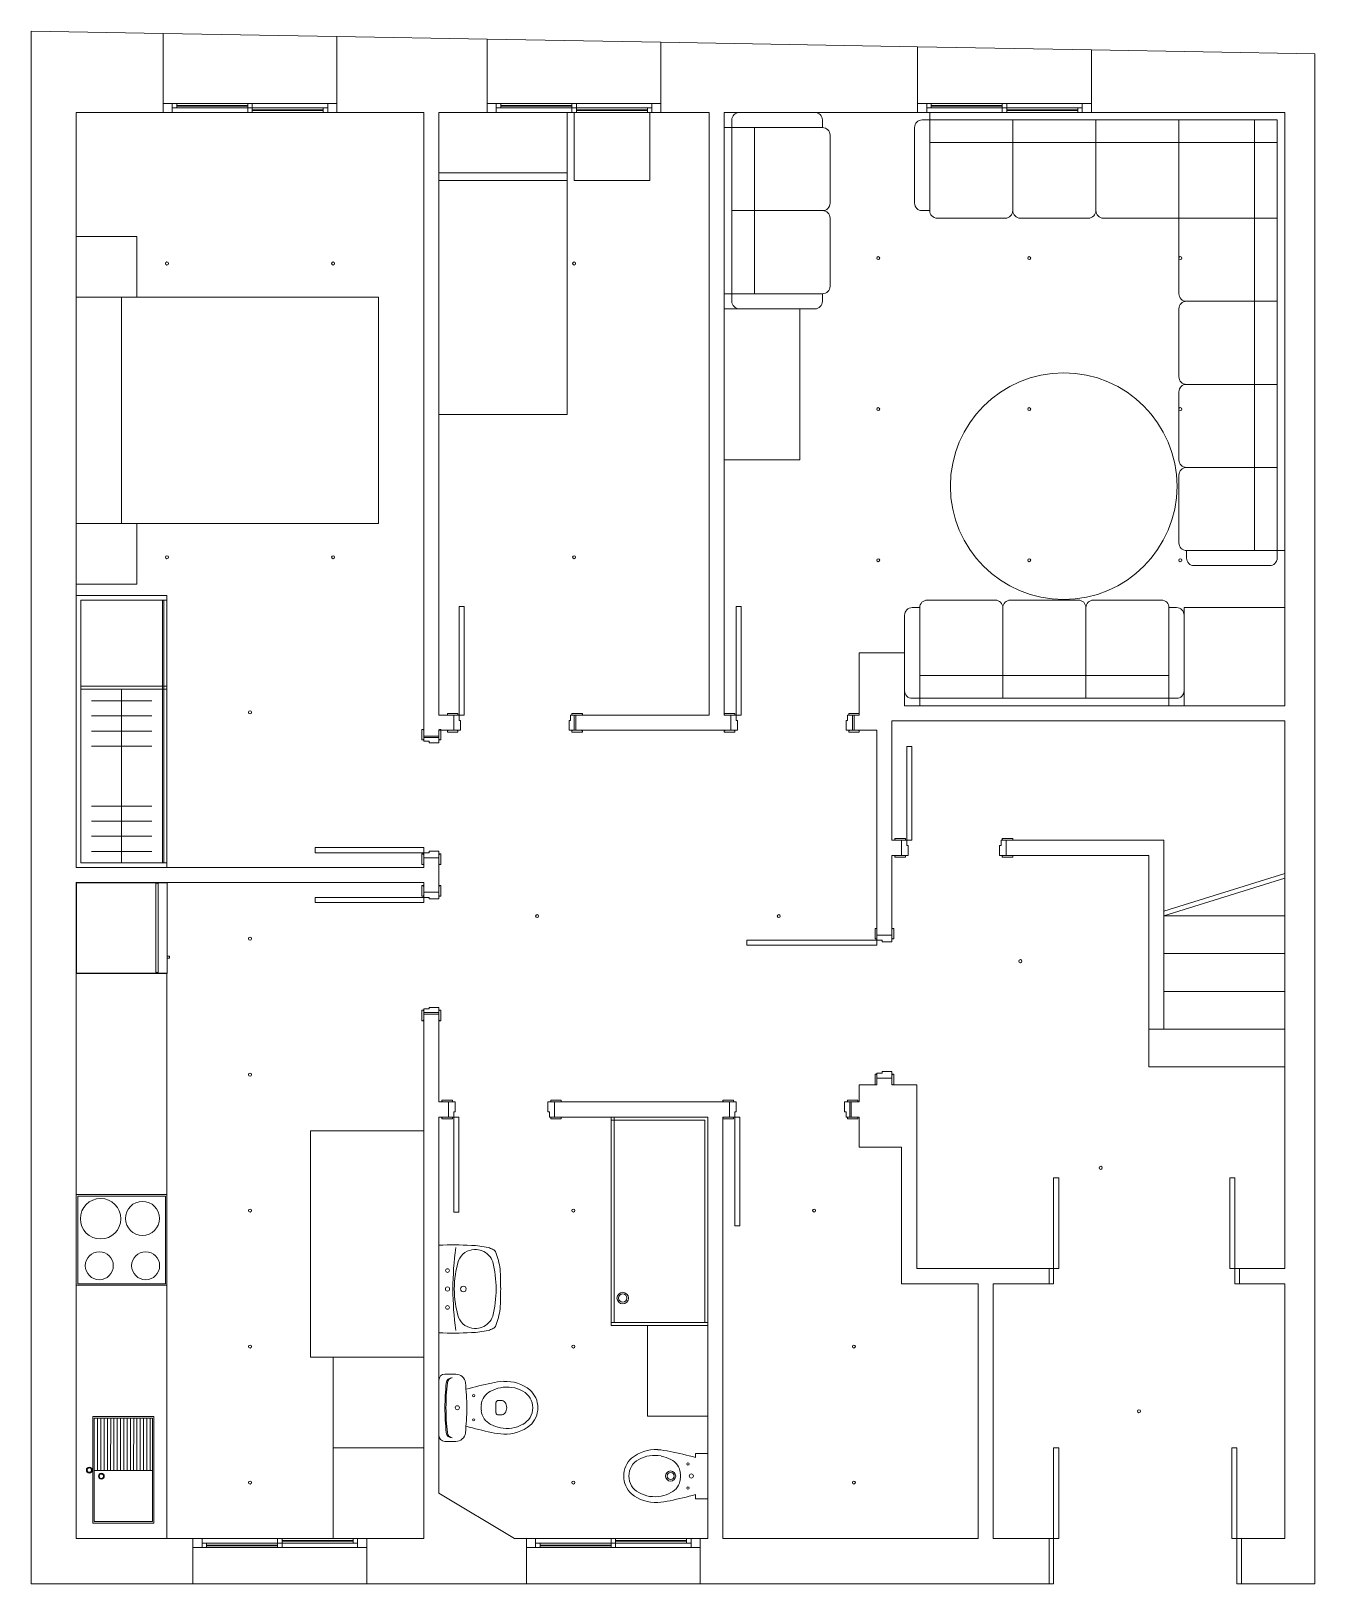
# Model space of a CAD drawing. Header units: millimetres. Extents: x -4.1 to 4.4, y -4.4 to 5.9.
import ezdxf

# ---------------------------------------------------------------- set-up
doc = ezdxf.new("R2010")
doc.units = ezdxf.units.MM
for name, color, linetype, lineweight in [('00_A_CARP', 4, 'Continuous', 9), ('00_A_ESCALERA', 250, 'Continuous', 9), ('00_A_MOBILIARIO', 40, 'Continuous', 5), ('00_A_MUROS', 5, 'Continuous', 15), ('00_A_PUERTAS', 71, 'Continuous', 9), ('00_Iluminacion', 6, 'Continuous', 0), ('00_Orientacion', 1, 'Continuous', 0)]:
    doc.layers.add(name, color=color, linetype=linetype, lineweight=lineweight)

# ---------------------------------------------------------------- blocks, each defined once
blk = doc.blocks.new('bidé')
at = {"layer": '00_A_MOBILIARIO', "linetype": 'Continuous'}
for points in [[(541023.392, 4739261.663), (541023.474, 4739261.663)], [(541023.392, 4739261.635), (541023.392, 4739261.663)], [(541023.392, 4739261.39), (541023.392, 4739261.363)], [(541023.392, 4739261.363), (541023.474, 4739261.363)]]:
    blk.add_lwpolyline(points, dxfattribs=at)
for centre, radius in [((541023.342, 4739261.593), 0.0075), ((541023.227, 4739261.513), 0.0335), ((541023.227, 4739261.513), 0.0235), ((541023.364, 4739261.513), 0.0135), ((541023.364, 4739261.513), 0.0135), ((541023.342, 4739261.433), 0.0075)]:
    blk.add_circle(centre, radius, dxfattribs=at)
for centre, radius, start, end in [((541023.131, 4739261.428), 0.26, 87.6972, 128.7131), ((541023.096, 4739261.089), 0.6, 77.7093, 85.6206), ((541023.077, 4739261.513), 0.16, 132.4362, 180), ((541023.077, 4739261.513), 0.126, 119.1161, 180), ((541023.121, 4739261.434), 0.216, 78.3805, 119.1161), ((541023.114, 4739261.4), 0.25, 62.5973, 78.3805), ((541022.722, 4739259.227), 2.5, 74.456, 78.4256), ((541023.176, 4739261.52), 0.116, 6.2419, 62.5973), ((541023.077, 4739261.513), 0.16, 180, 227.5638), ((541023.077, 4739261.513), 0.126, 180, 240.8839), ((541023.176, 4739261.506), 0.116, 297.4027, 353.7581), ((541023.112, 4739261.513), 0.18, 0, 6.2419), ((541023.112, 4739261.513), 0.18, 353.7581, 0), ((541023.131, 4739261.597), 0.26, 231.2869, 272.3028), ((541023.121, 4739261.592), 0.216, 240.8839, 281.6195), ((541023.114, 4739261.625), 0.25, 281.6195, 297.4027), ((541022.722, 4739263.799), 2.5, 281.5744, 285.544), ((541023.096, 4739261.936), 0.6, 274.3794, 282.2907)]:
    blk.add_arc(centre, radius, start, end, dxfattribs=at)
blk = doc.blocks.new('Ducha')
at = {"layer": '00_A_MOBILIARIO'}
for points in [[(0.64, 0), (0.64, -1.38), (0, -1.38), (0, 0)], [(0.02, -0.02), (0.02, 0), (0, 0), (0, -0.02)], [(0.62, -0.02), (0.62, -1.36), (0.02, -1.36), (0.02, -0.02)]]:
    blk.add_lwpolyline(points, close=True, dxfattribs=at)
blk.add_lwpolyline([(0.64, -1.38), (0, -1.38), (0, -1.36), (0.64, -1.36)], dxfattribs=at)
for radius in [0.038, 0.0275]:
    blk.add_circle((0.077, -1.198), radius, dxfattribs=at)
blk = doc.blocks.new('Fuegos')
at = {"layer": '00_A_MOBILIARIO', "linetype": 'Continuous'}
for points in [[(0.6, -0.6), (0, -0.6), (0, 0), (0.6, 0)], [(0.59, -0.59), (0.01, -0.59), (0.01, -0.01), (0.59, -0.01)]]:
    blk.add_lwpolyline(points, close=True, dxfattribs=at)
for centre, radius in [((0.161, -0.16), 0.134), ((0.438, -0.158), 0.113), ((0.152, -0.471), 0.0927), ((0.459, -0.471), 0.0927)]:
    blk.add_circle(centre, radius, dxfattribs=at)
blk = doc.blocks.new('Armario')
at = {"layer": '00_A_MOBILIARIO', "linetype": 'Continuous'}
for points in [[(0, 0), (0.6, 0), (0.6, -1.8), (0, -1.8)], [(0.03, -0.03), (0.57, -0.03), (0.57, -1.77), (0.03, -1.77)]]:
    blk.add_lwpolyline(points, close=True, dxfattribs=at)
for points in [[(0.57, -0.03), (0.6, -0.03)], [(0.58, -0.03), (0.58, -1.77)], [(0.03, -0.6), (0.6, -0.6)], [(0.03, -0.62), (0.6, -0.62)], [(0.57, -0.62), (0.57, -1.77)], [(0.57, -1.77), (0.6, -1.77)]]:
    blk.add_lwpolyline(points, dxfattribs=at)
at = {"layer": '00_A_MOBILIARIO'}
for points in [[(0.1, -0.697), (0.5, -0.697)], [(0.3, -1.77), (0.3, -0.62)], [(0.1, -0.797), (0.5, -0.797)], [(0.1, -0.897), (0.5, -0.897)], [(0.1, -0.997), (0.5, -0.997)], [(0.1, -1.393), (0.5, -1.393)], [(0.1, -1.493), (0.5, -1.493)], [(0.1, -1.593), (0.5, -1.593)], [(0.1, -1.693), (0.5, -1.693)]]:
    blk.add_lwpolyline(points, dxfattribs=at)
blk = doc.blocks.new('Inodoro')
at = {"layer": '00_A_MOBILIARIO'}
for p, q in [((0.04, 0.222), (0.112, 0.222)), ((0, 0.183), (0, 0)), ((0, -0.183), (0, 0)), ((0.04, 0), (0.04, 0.011)), ((0.04, 0), (0.04, -0.011)), ((0.413, 0.048), (0.393, 0.048)), ((0.413, -0.048), (0.393, -0.048)), ((0.04, -0.223), (0.112, -0.223))]:
    blk.add_line(p, q, dxfattribs=at)
for centre, radius in [((0.122, 0), 0.0135), ((0.122, 0), 0.0135), ((0.23, 0.08), 0.0075), ((0.23, -0.08), 0.0075)]:
    blk.add_circle(centre, radius, dxfattribs=at)
for centre, radius, start, end in [((0.04, 0.183), 0.04, 90, 180), ((0.112, 0.158), 0.064, 6.7931, 90), ((1.54, 0), 1.5, 173.7281, 180), ((1.54, 0), 1.493, 173.6694, 180), ((0.089, 0.159), 0.04, 90, 173.7281), ((0.096, 0.16), 0.04, 100.2428, 173.7859), ((-1.219, 0), 1.404, 360, 6.7931), ((0.85, -2.286), 2.5, 101.5744, 105.544), ((0.396, 0.007), 0.116, 117.4027, 173.7581), ((0.458, -0.112), 0.25, 101.6195, 117.4027), ((0.476, -0.423), 0.6, 94.3794, 102.2907), ((0.451, -0.079), 0.216, 60.8839, 101.6195), ((0.44, -0.085), 0.26, 51.2869, 92.3028), ((0.495, 0), 0.126, 360, 60.8839), ((0.495, 0), 0.16, 360, 47.5638), ((1.54, 0), 1.5, 180, 186.2719), ((1.54, 0), 1.493, 180, 186.3306), ((-1.219, 0), 1.404, 353.2069, 360), ((0.46, 0), 0.18, 173.7581, 180), ((0.676, 0), 0.3, 173.3508, 180), ((0.393, 0.033), 0.015, 90, 173.3508), ((0.413, 0.018), 0.03, 36.8699, 90), ((0.389, 0), 0.06, 360, 36.8699), ((0.46, 0), 0.18, 180, 186.2419), ((0.396, -0.007), 0.116, 186.2419, 242.5973), ((0.676, 0), 0.3, 180, 186.6492), ((0.393, -0.033), 0.015, 186.6492, 270), ((0.413, -0.018), 0.03, 270, 323.1301), ((0.389, 0), 0.06, 323.1301, 360), ((0.495, 0), 0.126, 299.1161, 360), ((0.495, 0), 0.16, 312.4362, 360), ((0.04, -0.183), 0.04, 180, 270), ((0.089, -0.16), 0.04, 186.2719, 270), ((0.096, -0.16), 0.04, 186.2141, 259.7572), ((0.112, -0.159), 0.064, 270, 353.2069), ((0.85, 2.286), 2.5, 254.456, 258.4256), ((0.458, 0.112), 0.25, 242.5973, 258.3805), ((0.476, 0.423), 0.6, 257.7093, 265.6206), ((0.451, 0.079), 0.216, 258.3805, 299.1161), ((0.44, 0.085), 0.26, 267.6972, 308.7131)]:
    blk.add_arc(centre, radius, start, end, dxfattribs=at)
blk = doc.blocks.new('Lavabo')
at = {"layer": '00_A_MOBILIARIO'}
for q in [(0, 0.29), (0, -0.29)]:
    blk.add_line((0, 0), q, dxfattribs=at)
for centre, radius in [((0.057, 0.122), 0.0123), ((0.057, 0), 0.0143), ((0.162, 0), 0.0188), ((0.057, -0.122), 0.0123)]:
    blk.add_circle(centre, radius, dxfattribs=at)
for centre, radius, start, end in [((0.092, -1.75), 2.042, 86.5491, 92.5795), ((2.103, 0), 2.01, 172.1474, 180.0017), ((0.237, 0.147), 0.114, 90.458, 158.661), ((0.195, -0.324), 0.613, 77.6324, 88.1175), ((0.237, 0.114), 0.147, 70.6333, 90.458), ((0.248, 0.145), 0.114, 18.3, 70.6333), ((0.277, 0.101), 0.18, 63.1798, 74.3143), ((0.341, 0.227), 0.0392, 22.1233, 63.1798), ((-0.001, 0.088), 0.408, 6.2185, 22.1233), ((0.749, 0), 0.647, 163.0846, 180.0274), ((-0.352, 0), 0.731, 359.9823, 14.3232), ((-1.943, 0), 2.352, 359.9997, 3.2174), ((2.103, 0), 2.01, 179.9983, 187.8526), ((0.749, 0), 0.647, 179.9726, 196.9154), ((-0.352, 0), 0.731, 345.6768, 0.0177), ((-1.943, 0), 2.352, 356.7826, 0.0003), ((0.237, -0.147), 0.114, 201.339, 269.542), ((0.248, -0.145), 0.114, 289.3667, 341.7), ((-0.001, -0.088), 0.408, 337.8767, 353.7815), ((0.092, 1.75), 2.042, 267.4205, 273.4509), ((0.195, 0.324), 0.613, 271.8825, 282.3676), ((0.237, -0.114), 0.147, 269.542, 289.3667), ((0.277, -0.101), 0.18, 285.6857, 296.8202), ((0.341, -0.227), 0.0392, 296.8202, 337.8767)]:
    blk.add_arc(centre, radius, start, end, dxfattribs=at)
blk = doc.blocks.new('AlmacenaminetoAlto_60x40')
at = {"layer": '00_A_MOBILIARIO', "linetype": 'Continuous'}
blk.add_lwpolyline([(0.4, -0.6), (0, -0.6), (0, 0), (0.4, 0)], close=True, dxfattribs=at)
blk = doc.blocks.new('AlmacenaminetoAlto_60x60')
at = {"layer": '00_A_MOBILIARIO', "linetype": 'Continuous'}
blk.add_lwpolyline([(0.6, -0.6), (0, -0.6), (0, 0), (0.6, 0)], close=True, dxfattribs=at)
blk = doc.blocks.new('CamaMatrimonio')
at = {"layer": '00_A_MOBILIARIO', "linetype": 'Continuous'}
blk.add_lwpolyline([(0, -1.5), (0, 0), (2, 0), (2, -1.5)], close=True, dxfattribs=at)
blk.add_lwpolyline([(0, 0), (0.3, 0), (0.3, -1.5)], dxfattribs=at)
blk = doc.blocks.new('CamaIndividual')
at = {"layer": '00_A_MOBILIARIO', "linetype": 'ByBlock'}
for p, q in [((-0.425, -0.4), (0.425, -0.4)), ((-0.425, -0.45), (0.425, -0.45))]:
    blk.add_line(p, q, dxfattribs=at)
blk.add_lwpolyline([(-0.425, -2), (-0.425, 0), (0.425, 0), (0.425, -2)], close=True, dxfattribs=at)
blk = doc.blocks.new('Fregadero')
at = {"layer": '00_A_MOBILIARIO', "linetype": 'Continuous'}
for points in [[(155.888, 258.91), (155.888, 259.615), (155.483, 259.615), (155.483, 258.91)], [(155.878, 258.92), (155.878, 259.605), (155.493, 259.605), (155.493, 258.92)]]:
    blk.add_lwpolyline(points, close=True, dxfattribs=at)
for points in [[(155.514, 259.257), (155.515, 259.605)], [(155.536, 259.257), (155.536, 259.605)], [(155.558, 259.257), (155.558, 259.605)], [(155.58, 259.257), (155.58, 259.605)], [(155.601, 259.257), (155.602, 259.605)], [(155.623, 259.257), (155.623, 259.605)], [(155.645, 259.257), (155.645, 259.605)], [(155.666, 259.257), (155.667, 259.605)], [(155.688, 259.257), (155.688, 259.605)], [(155.71, 259.257), (155.71, 259.605)], [(155.732, 259.257), (155.732, 259.605)], [(155.753, 259.257), (155.754, 259.605)], [(155.775, 259.257), (155.775, 259.605)], [(155.797, 259.257), (155.797, 259.605)], [(155.818, 259.257), (155.819, 259.605)], [(155.84, 259.257), (155.84, 259.605)], [(155.862, 259.257), (155.862, 259.605)], [(155.878, 259.257), (155.493, 259.257)]]:
    blk.add_lwpolyline(points, dxfattribs=at)
for centre, radius in [((155.46, 259.26), 0.0194), ((155.46, 259.26), 0.0144), ((155.54, 259.22), 0.0194), ((155.54, 259.22), 0.0144)]:
    blk.add_circle(centre, radius, dxfattribs=at)
blk = doc.blocks.new('MesaCuadrada_65x65')
at = {"layer": '00_A_MOBILIARIO'}
blk.add_lwpolyline([(0.666, -0.65), (0, -0.65), (0, 0), (0.666, 0)], close=True, dxfattribs=at)
blk = doc.blocks.new('MesaRectangular_100x75')
at = {"layer": '00_A_MOBILIARIO', "linetype": 'Continuous'}
blk.add_lwpolyline([(0.75, -1.507), (0.05, -1.507), (0, -1.507), (0, -0.007), (0.75, -0.007)], close=True, dxfattribs=at)
blk = doc.blocks.new('MesillaCuadrada_ 40x40')
at = {"layer": '00_A_MOBILIARIO', "linetype": 'Continuous'}
blk.add_lwpolyline([(0, 0), (0.4, 0), (0.4, -0.4), (0, -0.4)], close=True, dxfattribs=at)
blk = doc.blocks.new('MesillaCuadrada_50x45')
at = {"layer": '00_A_MOBILIARIO', "linetype": 'Continuous'}
blk.add_lwpolyline([(0, -0.45), (0.5, -0.45), (0.5, 0), (0, 0)], close=True, dxfattribs=at)
blk = doc.blocks.new('MesaRedonda')
at = {"layer": '00_A_MOBILIARIO'}
blk.add_circle((0, 0), 0.75, dxfattribs=at)
blk = doc.blocks.new('MuebleRectangular_100x50')
at = {"layer": '00_A_MOBILIARIO', "linetype": 'Continuous'}
blk.add_lwpolyline([(0, 0), (0.5, 0), (0.5, -1), (0, -1)], close=True, dxfattribs=at)
blk = doc.blocks.new('Nevera')
at = {"layer": '00_A_MOBILIARIO'}
for p, q in [((448376.427, 1557886.883), (448376.427, 1557886.283)), ((448377.027, 1557886.883), (448376.427, 1557886.883)), ((448376.427, 1557886.883), (448376.427, 1557886.358)), ((448377.027, 1557886.358), (448377.027, 1557886.883)), ((448377.027, 1557886.358), (448376.427, 1557886.358)), ((448376.427, 1557886.343), (448377.027, 1557886.343)), ((448376.427, 1557886.343), (448376.427, 1557886.283)), ((448376.427, 1557886.283), (448377.027, 1557886.283)), ((448376.527, 1557886.283), (448376.527, 1557886.268)), ((448376.527, 1557886.268), (448376.542, 1557886.268)), ((448376.542, 1557886.268), (448376.542, 1557886.283)), ((448377.027, 1557886.283), (448377.027, 1557886.343))]:
    blk.add_line(p, q, dxfattribs=at)
for centre, start, end in [((448376.427, 1557886.351), 270, 90), ((448377.027, 1557886.351), 90, 270)]:
    blk.add_arc(centre, 0.0075, start, end, dxfattribs=at)
blk = doc.blocks.new('SofaDerecha')
at = {"layer": '00_A_MOBILIARIO'}
for p, q in [((0, -0.65), (0, 0)), ((0.55, 0), (0, 0)), ((-0.1, -0.1), (-0.1, -0.6)), ((0, -0.05), (-0.05, -0.05)), ((0.55, -0.05), (0, -0.05)), ((0.55, -0.65), (0.55, -0.05)), ((0, -0.2), (0.55, -0.2)), ((0.55, -0.2), (0, -0.2)), ((-0.05, -0.65), (0, -0.65)), ((0.05, -0.7), (0.5, -0.7))]:
    blk.add_line(p, q, dxfattribs=at)
for centre, start, end in [((-0.05, -0.1), 90, 180), ((-0.05, -0.6), 180, 270), ((0.05, -0.65), 180, 270), ((0.5, -0.65), 270, 0)]:
    blk.add_arc(centre, 0.05, start, end, dxfattribs=at)
blk = doc.blocks.new('SofaIzquierda')
at = {"layer": '00_A_MOBILIARIO'}
for p, q in [((0, 0), (0.55, 0)), ((0.55, -0.65), (0.55, 0)), ((0, -0.05), (0.55, -0.05)), ((0.55, -0.05), (0.6, -0.05)), ((0.65, -0.1), (0.65, -0.6)), ((0.55, -0.2), (0, -0.2)), ((0, -0.2), (0.55, -0.2)), ((0.5, -0.7), (0.05, -0.7)), ((0.6, -0.65), (0.55, -0.65))]:
    blk.add_line(p, q, dxfattribs=at)
for centre, start, end in [((0.6, -0.1), 360, 90), ((0.6, -0.6), 270, 0), ((0.05, -0.65), 180, 270), ((0.5, -0.65), 270, 0)]:
    blk.add_arc(centre, 0.05, start, end, dxfattribs=at)
blk = doc.blocks.new('SofaIntermedio')
at = {"layer": '00_A_MOBILIARIO'}
for p, q in [((0.55, 0), (0, 0)), ((0.55, -0.05), (0, -0.05)), ((0.55, -0.65), (0.55, -0.05)), ((0.55, -0.05), (0.55, -0.65)), ((0, -0.2), (0.55, -0.2)), ((0.55, -0.2), (0, -0.2)), ((0.05, -0.7), (0.5, -0.7))]:
    blk.add_line(p, q, dxfattribs=at)
for centre, start, end in [((0.05, -0.65), 180, 270), ((0.5, -0.65), 270, 0)]:
    blk.add_arc(centre, 0.05, start, end, dxfattribs=at)
blk = doc.blocks.new('SofaEsquina')
at = {"layer": '00_A_MOBILIARIO', "linetype": 'Continuous'}
for p, q in [((0.7, 0), (0.7, -1.25)), ((0.65, -0.7), (0.65, -0.05)), ((-0.5, -0.7), (0.65, -0.7))]:
    blk.add_line(p, q, dxfattribs=at)
at = {"layer": '00_A_MOBILIARIO'}
blk.add_line((0.65, -0.05), (-0.55, -0.05), dxfattribs=at)
at = {"layer": '00_A_MOBILIARIO', "linetype": 'Continuous'}
for points in [[(-0.55, 0), (0, 0)], [(0, 0), (0.7, 0)]]:
    blk.add_lwpolyline(points, dxfattribs=at)
blk.add_lwpolyline([(0.65, -0.7), (0.65, -1.25), (0.05, -1.25, -0.414214), (0, -1.2), (0, -0.05)], format="xyb", dxfattribs=at)
at = {"layer": '00_A_MOBILIARIO'}
for points in [[(0.5, -1.25), (0.5, -0.05)], [(-0.55, -0.2), (0.65, -0.2)]]:
    blk.add_lwpolyline(points, dxfattribs=at)
at = {"layer": '00_A_MOBILIARIO', "linetype": 'Continuous'}
blk.add_arc((-0.5, -0.65), 0.05, 180, 270, dxfattribs=at)

msp = doc.modelspace()

# ---------------------------------------------------------------- linework, layer by layer
at = {"layer": '00_A_CARP'}
for p, q in [((-2.031, 5.38), (-3.181, 5.38)), ((-3.181, 5.32), (-3.181, 5.38)), ((-3.121, 5.32), (-3.121, 5.38)), ((-2.091, 5.35), (-3.121, 5.35)), ((-3.091, 5.367), (-3.091, 5.38)), ((-3.091, 5.367), (-2.621, 5.367)), ((-3.091, 5.362), (-3.091, 5.367)), ((-3.091, 5.362), (-2.621, 5.362)), ((-3.091, 5.35), (-3.091, 5.362)), ((-2.121, 5.337), (-2.121, 5.35)), ((-2.091, 5.32), (-2.091, 5.38)), ((-2.031, 5.32), (-2.031, 5.38)), ((0.114, 5.38), (-1.036, 5.38)), ((-1.036, 5.32), (-1.036, 5.38)), ((-0.976, 5.32), (-0.976, 5.38)), ((0.054, 5.35), (-0.976, 5.35)), ((-0.946, 5.367), (-0.946, 5.38)), ((-0.946, 5.367), (-0.476, 5.367)), ((-0.946, 5.362), (-0.946, 5.367)), ((-0.946, 5.362), (-0.476, 5.362)), ((-0.946, 5.35), (-0.946, 5.362)), ((0.024, 5.337), (0.024, 5.35)), ((0.054, 5.32), (0.054, 5.38)), ((0.114, 5.32), (0.114, 5.38)), ((2.963, 5.38), (1.813, 5.38)), ((1.813, 5.32), (1.813, 5.38)), ((1.873, 5.32), (1.873, 5.38)), ((2.903, 5.35), (1.873, 5.35)), ((1.903, 5.367), (1.903, 5.38)), ((1.903, 5.367), (2.373, 5.367)), ((1.903, 5.362), (1.903, 5.367)), ((1.903, 5.362), (2.373, 5.362)), ((1.903, 5.35), (1.903, 5.362)), ((2.873, 5.337), (2.873, 5.35)), ((2.903, 5.32), (2.903, 5.38)), ((2.963, 5.32), (2.963, 5.38)), ((-2.031, 5.32), (-3.181, 5.32)), ((-2.121, 5.337), (-2.591, 5.337)), ((-2.121, 5.332), (-2.591, 5.332)), ((-2.121, 5.337), (-2.121, 5.332)), ((-2.121, 5.32), (-2.121, 5.332)), ((0.114, 5.32), (-1.036, 5.32)), ((0.024, 5.337), (-0.446, 5.337)), ((0.024, 5.332), (-0.446, 5.332)), ((0.024, 5.337), (0.024, 5.332)), ((0.024, 5.32), (0.024, 5.332)), ((2.963, 5.32), (1.813, 5.32)), ((2.873, 5.337), (2.403, 5.337)), ((2.873, 5.332), (2.403, 5.332)), ((2.873, 5.337), (2.873, 5.332)), ((2.873, 5.32), (2.873, 5.332)), ((-1.834, -4.12), (-2.984, -4.12)), ((-2.984, -4.12), (-2.984, -4.18)), ((-1.834, -4.18), (-2.984, -4.18)), ((-2.924, -4.12), (-2.924, -4.18)), ((-1.894, -4.15), (-2.924, -4.15)), ((-2.894, -4.15), (-2.894, -4.163)), ((-2.894, -4.163), (-2.424, -4.163)), ((-2.894, -4.163), (-2.894, -4.168)), ((-2.894, -4.168), (-2.424, -4.168)), ((-2.894, -4.168), (-2.894, -4.18)), ((-1.924, -4.133), (-2.394, -4.133)), ((-1.924, -4.138), (-2.394, -4.138)), ((-1.924, -4.12), (-1.924, -4.133)), ((-1.924, -4.138), (-1.924, -4.133)), ((-1.924, -4.138), (-1.924, -4.15)), ((-1.894, -4.12), (-1.894, -4.18)), ((-1.834, -4.12), (-1.834, -4.18)), ((0.374, -4.12), (-0.776, -4.12)), ((-0.776, -4.12), (-0.776, -4.18)), ((0.374, -4.18), (-0.776, -4.18)), ((-0.716, -4.12), (-0.716, -4.18)), ((0.314, -4.15), (-0.716, -4.15)), ((-0.686, -4.15), (-0.686, -4.163)), ((-0.686, -4.163), (-0.216, -4.163)), ((-0.686, -4.163), (-0.686, -4.168)), ((-0.686, -4.168), (-0.216, -4.168)), ((-0.686, -4.168), (-0.686, -4.18)), ((0.284, -4.133), (-0.186, -4.133)), ((0.284, -4.138), (-0.186, -4.138)), ((0.284, -4.12), (0.284, -4.133)), ((0.284, -4.138), (0.284, -4.133)), ((0.284, -4.138), (0.284, -4.15)), ((0.314, -4.12), (0.314, -4.18)), ((0.374, -4.12), (0.374, -4.18))]:
    msp.add_line(p, q, dxfattribs=at)
at = {"layer": '00_A_CARP', "linetype": 'Continuous'}
for points in [[(-3.181, 5.843), (-2.031, 5.823)], [(-1.036, 5.805), (0.114, 5.785)], [(1.813, 5.754), (2.963, 5.734)], [(-2.984, -4.42), (-1.834, -4.42)], [(-0.776, -4.42), (0.374, -4.42)]]:
    msp.add_lwpolyline(points, dxfattribs=at)
at = {"layer": '00_A_CARP'}
for points in [[(-2.621, 5.38), (-2.621, 5.32)], [(-2.591, 5.38), (-2.591, 5.32)], [(-0.476, 5.38), (-0.476, 5.32)], [(-0.446, 5.38), (-0.446, 5.32)], [(2.373, 5.38), (2.373, 5.32)], [(2.403, 5.38), (2.403, 5.32)], [(-2.424, -4.18), (-2.424, -4.12)], [(-2.394, -4.18), (-2.394, -4.12)], [(-0.216, -4.18), (-0.216, -4.12)], [(-0.186, -4.18), (-0.186, -4.12)]]:
    msp.add_lwpolyline(points, dxfattribs=at)
at = {"layer": '00_A_ESCALERA', "linetype": 'Continuous'}
for points in [[(4.243, 0.283), (3.443, 0.033)], [(4.243, 0.252), (3.443, 0.002)], [(3.443, 0.002), (4.243, 0.002)], [(4.243, 0.002), (3.443, 0.002)], [(3.443, -0.248), (4.243, -0.248)], [(4.243, -0.248), (3.443, -0.248)], [(3.443, -0.498), (4.243, -0.498)], [(4.243, -0.498), (3.443, -0.498)], [(4.243, -0.998), (3.343, -0.998), (3.343, -0.748), (4.243, -0.748)], [(4.243, -0.748), (3.343, -0.748), (3.343, -0.748)]]:
    msp.add_lwpolyline(points, dxfattribs=at)
at = {"layer": '00_A_MOBILIARIO', "linetype": 'Continuous'}
msp.add_lwpolyline([(-3.756, -0.378), (-3.156, -0.378), (-3.156, -4.12)], dxfattribs=at)
at = {"layer": '00_A_MUROS', "linetype": 'Continuous'}
for points in [[(-3.181, 5.843), (-4.056, 5.859), (-4.056, -4.42), (-2.984, -4.42)], [(-3.181, 5.32), (-3.181, 5.843)], [(-1.036, 5.805), (-2.031, 5.823)], [(-2.031, 5.32), (-2.031, 5.823)], [(-1.036, 5.32), (-1.036, 5.805)], [(1.813, 5.754), (0.114, 5.785)], [(0.114, 5.32), (0.114, 5.785)], [(4.243, 1.392), (1.727, 1.392), (1.727, 1.392), (1.727, 1.542), (1.727, 1.742), (1.427, 1.742), (1.427, 1.33), (1.393, 1.33), (1.393, 1.23), (1.543, 1.23), (1.543, -0.125), (1.643, -0.125), (1.643, 0.402), (1.707, 0.402), (1.707, 0.502), (1.643, 0.502), (1.643, 1.292), (4.243, 1.292), (4.243, -2.333), (3.943, -2.333), (3.943, -2.433), (4.243, -2.433), (4.243, -4.12), (3.956, -4.12), (3.956, -4.42), (4.443, -4.42), (4.443, 5.708), (2.963, 5.734)], [(1.813, 5.32), (1.813, 5.754)], [(2.963, 5.32), (2.963, 5.734)], [(-3.756, 0.322), (-3.756, 5.32), (-3.181, 5.32)], [(-2.031, 5.32), (-1.456, 5.32), (-1.456, 1.182), (-1.356, 1.182), (-1.356, 1.23), (-1.256, 1.23), (-1.256, 1.33)], [(-1.256, 1.33), (-1.356, 1.33), (-1.356, 5.32), (-1.036, 5.32)], [(0.114, 5.32), (0.433, 5.32), (0.433, 1.33), (-0.46, 1.33), (-0.46, 1.23), (0.577, 1.23)], [(1.813, 5.32), (0.533, 5.32), (0.533, 1.33), (0.577, 1.33)], [(4.243, 1.392), (4.243, 5.32), (2.963, 5.32)], [(0.577, 1.33), (0.577, 1.23)], [(1.647, 0.502), (1.707, 0.502)], [(2.399, 0.402), (2.399, 0.502), (3.443, 0.502), (3.443, -0.748), (3.343, -0.748), (3.343, 0.402), (2.399, 0.402)], [(-1.456, 0.322), (-3.756, 0.322)], [(-1.456, 0.322), (-1.456, 0.386)], [(-1.456, 0.386), (-1.356, 0.386)], [(-1.356, 0.158), (-1.356, 0.386)], [(-2.984, -4.42), (-2.984, -4.12), (-3.756, -4.12), (-3.756, 0.222)], [(-1.456, 0.222), (-3.756, 0.222)], [(-1.456, 0.158), (-1.456, 0.222)], [(-1.456, 0.158), (-1.356, 0.158)], [(-1.456, -4.12), (-1.456, -0.638)], [(-1.456, -0.638), (-1.356, -0.638), (-1.356, -1.23), (-1.292, -1.23)], [(0.524, -4.12), (2.213, -4.12), (2.213, -2.433), (1.707, -2.433), (1.707, -1.529), (1.427, -1.529), (1.427, -1.33), (1.364, -1.33), (1.364, -1.23), (1.427, -1.23), (1.427, -1.117), (1.543, -1.117), (1.543, -1.073), (1.643, -1.073), (1.643, -1.117)], [(2.683, -4.12), (2.313, -4.12), (2.313, -2.433), (2.683, -2.433), (2.683, -2.333), (2.333, -2.333), (1.807, -2.333), (1.807, -1.117), (1.643, -1.117), (1.727, -1.117)], [(-1.292, -1.23), (-1.292, -1.33), (-1.356, -1.33), (-1.356, -3.82)], [(-0.59, -1.23), (0.568, -1.23), (0.568, -1.33), (0.524, -1.33), (0.524, -4.12)], [(-0.59, -1.23), (-0.59, -1.33), (0.424, -1.33), (0.424, -4.12)], [(2.433, -2.433), (2.313, -2.433)], [(-1.356, -3.82), (-0.856, -4.12)], [(-1.456, -4.12), (-1.834, -4.12)], [(-1.834, -4.12), (-1.834, -4.42)], [(-0.776, -4.12), (-0.856, -4.12)], [(-0.776, -4.12), (-0.776, -4.42)], [(0.424, -4.12), (0.374, -4.12)], [(0.374, -4.12), (0.374, -4.42)], [(2.683, -4.12), (2.683, -4.42)], [(-1.834, -4.42), (-0.776, -4.42)], [(0.374, -4.42), (2.683, -4.42)]]:
    msp.add_lwpolyline(points, dxfattribs=at)
at = {"layer": '00_A_PUERTAS', "lineweight": 0, "extrusion": (-3.58896e-08, 2.68104e-09, 1)}
for p, q in [((-1.3, 1.333), (-1.3, 1.342)), ((-1.3, 1.342), (-1.23, 1.342)), ((-1.23, 1.342), (-1.23, 1.333)), ((-0.476, 1.342), (-0.476, 1.333)), ((-0.406, 1.342), (-0.476, 1.342)), ((-0.406, 1.333), (-0.406, 1.342)), ((0.533, 1.333), (0.533, 1.342)), ((0.533, 1.342), (0.603, 1.342)), ((0.603, 1.342), (0.603, 1.333)), ((1.357, 1.342), (1.357, 1.333)), ((1.427, 1.342), (1.357, 1.342)), ((1.427, 1.333), (1.427, 1.342)), ((-1.297, 1.333), (-1.3, 1.333)), ((-1.297, 1.33), (-1.297, 1.333)), ((-1.233, 1.33), (-1.297, 1.33)), ((-1.23, 1.333), (-1.233, 1.333)), ((-1.233, 1.333), (-1.233, 1.33)), ((-0.494, 1.295), (-0.494, 1.23)), ((-0.484, 1.295), (-0.494, 1.295)), ((-0.484, 1.33), (-0.484, 1.295)), ((-0.45, 1.33), (-0.484, 1.33)), ((-0.476, 1.333), (-0.473, 1.333)), ((-0.473, 1.333), (-0.473, 1.33)), ((-0.473, 1.33), (-0.409, 1.33)), ((-0.45, 1.33), (-0.45, 1.23)), ((-0.409, 1.333), (-0.406, 1.333)), ((-0.409, 1.33), (-0.409, 1.333)), ((0.536, 1.333), (0.533, 1.333)), ((0.536, 1.33), (0.536, 1.333)), ((0.6, 1.33), (0.536, 1.33)), ((0.603, 1.333), (0.6, 1.333)), ((0.6, 1.333), (0.6, 1.33)), ((1.339, 1.295), (1.339, 1.23)), ((1.349, 1.295), (1.339, 1.295)), ((1.349, 1.33), (1.349, 1.295)), ((1.383, 1.33), (1.349, 1.33)), ((1.357, 1.333), (1.36, 1.333)), ((1.36, 1.333), (1.36, 1.33)), ((1.36, 1.33), (1.424, 1.33)), ((1.383, 1.33), (1.383, 1.23)), ((1.424, 1.333), (1.427, 1.333)), ((1.424, 1.33), (1.424, 1.333)), ((-1.297, 1.227), (-1.3, 1.227)), ((-1.3, 1.227), (-1.3, 1.218)), ((-1.3, 1.218), (-1.23, 1.218)), ((-1.297, 1.23), (-1.297, 1.227)), ((-1.233, 1.23), (-1.297, 1.23)), ((-1.233, 1.227), (-1.233, 1.23)), ((-1.23, 1.227), (-1.233, 1.227)), ((-1.23, 1.218), (-1.23, 1.227)), ((-0.45, 1.23), (-0.494, 1.23)), ((-0.476, 1.218), (-0.476, 1.227)), ((-0.476, 1.227), (-0.473, 1.227)), ((-0.406, 1.218), (-0.476, 1.218)), ((-0.473, 1.227), (-0.473, 1.23)), ((-0.473, 1.23), (-0.409, 1.23)), ((-0.409, 1.23), (-0.409, 1.227)), ((-0.409, 1.227), (-0.406, 1.227)), ((-0.406, 1.227), (-0.406, 1.218)), ((0.536, 1.227), (0.533, 1.227)), ((0.533, 1.227), (0.533, 1.218)), ((0.533, 1.218), (0.603, 1.218)), ((0.536, 1.23), (0.536, 1.227)), ((0.6, 1.23), (0.536, 1.23)), ((0.6, 1.227), (0.6, 1.23)), ((0.603, 1.227), (0.6, 1.227)), ((0.603, 1.218), (0.603, 1.227)), ((1.383, 1.23), (1.339, 1.23)), ((1.357, 1.218), (1.357, 1.227)), ((1.357, 1.227), (1.36, 1.227)), ((1.427, 1.218), (1.357, 1.218)), ((1.36, 1.227), (1.36, 1.23)), ((1.36, 1.23), (1.424, 1.23)), ((1.424, 1.23), (1.424, 1.227)), ((1.424, 1.227), (1.427, 1.227)), ((1.427, 1.227), (1.427, 1.218)), ((1.663, 0.505), (1.663, 0.514)), ((1.663, 0.514), (1.733, 0.514)), ((1.666, 0.505), (1.663, 0.505)), ((1.666, 0.502), (1.666, 0.505)), ((1.73, 0.502), (1.666, 0.502)), ((1.707, 0.502), (1.707, 0.402)), ((1.707, 0.502), (1.741, 0.502)), ((1.733, 0.505), (1.73, 0.505)), ((1.73, 0.505), (1.73, 0.502)), ((1.733, 0.514), (1.733, 0.505)), ((1.741, 0.502), (1.741, 0.467)), ((1.741, 0.467), (1.751, 0.467)), ((1.751, 0.467), (1.751, 0.402)), ((2.355, 0.467), (2.355, 0.402)), ((2.365, 0.467), (2.355, 0.467)), ((2.365, 0.502), (2.365, 0.467)), ((2.399, 0.502), (2.365, 0.502)), ((2.373, 0.514), (2.373, 0.505)), ((2.443, 0.514), (2.373, 0.514)), ((2.373, 0.505), (2.376, 0.505)), ((2.376, 0.505), (2.376, 0.502)), ((2.376, 0.502), (2.44, 0.502)), ((2.399, 0.502), (2.399, 0.402)), ((2.44, 0.505), (2.443, 0.505)), ((2.44, 0.502), (2.44, 0.505)), ((2.443, 0.505), (2.443, 0.514)), ((1.666, 0.399), (1.663, 0.399)), ((1.663, 0.399), (1.663, 0.39)), ((1.663, 0.39), (1.733, 0.39)), ((1.666, 0.402), (1.666, 0.399)), ((1.73, 0.402), (1.666, 0.402)), ((1.707, 0.402), (1.751, 0.402)), ((1.73, 0.399), (1.73, 0.402)), ((1.733, 0.399), (1.73, 0.399)), ((1.733, 0.39), (1.733, 0.399)), ((2.399, 0.402), (2.355, 0.402)), ((2.373, 0.39), (2.373, 0.399)), ((2.373, 0.399), (2.376, 0.399)), ((2.443, 0.39), (2.373, 0.39)), ((2.376, 0.399), (2.376, 0.402)), ((2.376, 0.402), (2.44, 0.402)), ((2.44, 0.402), (2.44, 0.399)), ((2.44, 0.399), (2.443, 0.399)), ((2.443, 0.399), (2.443, 0.39))]:
    msp.add_line(p, q, dxfattribs=at)
at = {"layer": '00_A_PUERTAS', "lineweight": 0, "extrusion": (-2.68104e-09, -3.58896e-08, 1)}
for p, q in [((-1.459, 1.236), (-1.468, 1.236)), ((-1.468, 1.236), (-1.468, 1.166)), ((-1.459, 1.233), (-1.459, 1.236)), ((-1.353, 1.233), (-1.353, 1.236)), ((-1.353, 1.236), (-1.344, 1.236)), ((-1.344, 1.236), (-1.344, 1.166)), ((-1.468, 1.166), (-1.459, 1.166)), ((-1.456, 1.233), (-1.459, 1.233)), ((-1.459, 1.166), (-1.459, 1.169)), ((-1.459, 1.169), (-1.456, 1.169)), ((-1.456, 1.169), (-1.456, 1.233)), ((-1.456, 1.192), (-1.356, 1.192)), ((-1.456, 1.192), (-1.456, 1.158)), ((-1.456, 1.158), (-1.421, 1.158)), ((-1.421, 1.158), (-1.421, 1.148)), ((-1.421, 1.148), (-1.356, 1.148)), ((-1.356, 1.233), (-1.353, 1.233)), ((-1.356, 1.169), (-1.356, 1.233)), ((-1.356, 1.192), (-1.356, 1.148)), ((-1.353, 1.169), (-1.356, 1.169)), ((-1.353, 1.166), (-1.353, 1.169)), ((-1.344, 1.166), (-1.353, 1.166)), ((-1.468, 0.412), (-1.459, 0.412)), ((-1.468, 0.342), (-1.468, 0.412)), ((-1.459, 0.412), (-1.459, 0.409)), ((-1.344, 0.412), (-1.353, 0.412)), ((-1.353, 0.412), (-1.353, 0.409)), ((-1.344, 0.342), (-1.344, 0.412)), ((-1.459, 0.342), (-1.468, 0.342)), ((-1.459, 0.409), (-1.456, 0.409)), ((-1.459, 0.345), (-1.459, 0.342)), ((-1.456, 0.345), (-1.459, 0.345)), ((-1.456, 0.409), (-1.456, 0.345)), ((-1.353, 0.409), (-1.356, 0.409)), ((-1.356, 0.409), (-1.356, 0.345)), ((-1.356, 0.345), (-1.353, 0.345)), ((-1.353, 0.345), (-1.353, 0.342)), ((-1.353, 0.342), (-1.344, 0.342))]:
    msp.add_line(p, q, dxfattribs=at)
at = {"layer": '00_A_PUERTAS', "lineweight": 0, "extrusion": (-2.68104e-09, 3.58896e-08, 1)}
for p, q in [((-1.459, 0.202), (-1.468, 0.202)), ((-1.468, 0.202), (-1.468, 0.132)), ((-1.468, 0.132), (-1.459, 0.132)), ((-1.459, 0.199), (-1.459, 0.202)), ((-1.456, 0.199), (-1.459, 0.199)), ((-1.459, 0.132), (-1.459, 0.135)), ((-1.459, 0.135), (-1.456, 0.135)), ((-1.456, 0.135), (-1.456, 0.199)), ((-1.356, 0.199), (-1.353, 0.199)), ((-1.356, 0.135), (-1.356, 0.199)), ((-1.353, 0.135), (-1.356, 0.135)), ((-1.353, 0.199), (-1.353, 0.202)), ((-1.353, 0.202), (-1.344, 0.202)), ((-1.353, 0.132), (-1.353, 0.135)), ((-1.344, 0.132), (-1.353, 0.132)), ((-1.344, 0.202), (-1.344, 0.132)), ((1.54, -0.081), (1.531, -0.081)), ((1.531, -0.081), (1.531, -0.151)), ((1.54, -0.084), (1.54, -0.081)), ((1.543, -0.084), (1.54, -0.084)), ((1.543, -0.148), (1.543, -0.084)), ((1.643, -0.084), (1.646, -0.084)), ((1.643, -0.148), (1.643, -0.084)), ((1.646, -0.084), (1.646, -0.081)), ((1.646, -0.081), (1.655, -0.081)), ((1.655, -0.081), (1.655, -0.151)), ((1.531, -0.151), (1.54, -0.151)), ((1.54, -0.151), (1.54, -0.148)), ((1.54, -0.148), (1.543, -0.148)), ((1.646, -0.148), (1.643, -0.148)), ((1.646, -0.151), (1.646, -0.148)), ((1.655, -0.151), (1.646, -0.151)), ((-1.456, -0.614), (-1.421, -0.614)), ((-1.456, -0.648), (-1.456, -0.614)), ((-1.421, -0.604), (-1.356, -0.604)), ((-1.421, -0.614), (-1.421, -0.604)), ((-1.356, -0.648), (-1.356, -0.604)), ((-1.468, -0.622), (-1.459, -0.622)), ((-1.468, -0.692), (-1.468, -0.622)), ((-1.459, -0.692), (-1.468, -0.692)), ((-1.459, -0.622), (-1.459, -0.625)), ((-1.459, -0.625), (-1.456, -0.625)), ((-1.459, -0.689), (-1.459, -0.692)), ((-1.456, -0.689), (-1.459, -0.689)), ((-1.456, -0.625), (-1.456, -0.689)), ((-1.456, -0.648), (-1.356, -0.648)), ((-1.353, -0.625), (-1.356, -0.625)), ((-1.356, -0.625), (-1.356, -0.689)), ((-1.356, -0.689), (-1.353, -0.689)), ((-1.344, -0.622), (-1.353, -0.622)), ((-1.353, -0.622), (-1.353, -0.625)), ((-1.353, -0.689), (-1.353, -0.692)), ((-1.353, -0.692), (-1.344, -0.692)), ((-1.344, -0.692), (-1.344, -0.622)), ((1.531, -1.047), (1.54, -1.047)), ((1.531, -1.117), (1.531, -1.047)), ((1.54, -1.117), (1.531, -1.117)), ((1.54, -1.047), (1.54, -1.05)), ((1.54, -1.05), (1.543, -1.05)), ((1.54, -1.114), (1.54, -1.117)), ((1.543, -1.114), (1.54, -1.114)), ((1.543, -1.039), (1.578, -1.039)), ((1.543, -1.073), (1.543, -1.039)), ((1.543, -1.05), (1.543, -1.114)), ((1.543, -1.073), (1.643, -1.073)), ((1.578, -1.029), (1.643, -1.029)), ((1.578, -1.039), (1.578, -1.029)), ((1.643, -1.073), (1.643, -1.029)), ((1.646, -1.05), (1.643, -1.05)), ((1.643, -1.05), (1.643, -1.114)), ((1.643, -1.114), (1.646, -1.114)), ((1.655, -1.047), (1.646, -1.047)), ((1.646, -1.047), (1.646, -1.05)), ((1.646, -1.114), (1.646, -1.117)), ((1.646, -1.117), (1.655, -1.117)), ((1.655, -1.117), (1.655, -1.047))]:
    msp.add_line(p, q, dxfattribs=at)
at = {"layer": '00_A_PUERTAS', "lineweight": 0, "extrusion": (-3.58896e-08, -2.68104e-09, 1)}
for p, q in [((-1.336, -1.227), (-1.336, -1.218)), ((-1.336, -1.218), (-1.266, -1.218)), ((-1.333, -1.227), (-1.336, -1.227)), ((-1.333, -1.23), (-1.333, -1.227)), ((-1.269, -1.23), (-1.333, -1.23)), ((-1.292, -1.33), (-1.292, -1.23)), ((-1.292, -1.23), (-1.248, -1.23)), ((-1.266, -1.227), (-1.269, -1.227)), ((-1.269, -1.227), (-1.269, -1.23)), ((-1.266, -1.218), (-1.266, -1.227)), ((-1.248, -1.295), (-1.248, -1.23)), ((-0.634, -1.295), (-0.634, -1.23)), ((-0.59, -1.23), (-0.634, -1.23)), ((-0.616, -1.218), (-0.616, -1.227)), ((-0.546, -1.218), (-0.616, -1.218)), ((-0.616, -1.227), (-0.613, -1.227)), ((-0.613, -1.227), (-0.613, -1.23)), ((-0.613, -1.23), (-0.549, -1.23)), ((-0.59, -1.33), (-0.59, -1.23)), ((-0.549, -1.227), (-0.546, -1.227)), ((-0.549, -1.23), (-0.549, -1.227)), ((-0.546, -1.227), (-0.546, -1.218)), ((0.524, -1.227), (0.524, -1.218)), ((0.524, -1.218), (0.594, -1.218)), ((0.527, -1.227), (0.524, -1.227)), ((0.527, -1.23), (0.527, -1.227)), ((0.591, -1.23), (0.527, -1.23)), ((0.594, -1.227), (0.591, -1.227)), ((0.591, -1.227), (0.591, -1.23)), ((0.594, -1.218), (0.594, -1.227)), ((1.33, -1.295), (1.33, -1.23)), ((1.374, -1.23), (1.33, -1.23)), ((1.348, -1.218), (1.348, -1.227)), ((1.418, -1.218), (1.348, -1.218)), ((1.348, -1.227), (1.351, -1.227)), ((1.351, -1.227), (1.351, -1.23)), ((1.351, -1.23), (1.415, -1.23)), ((1.374, -1.33), (1.374, -1.23)), ((1.415, -1.227), (1.418, -1.227)), ((1.415, -1.23), (1.415, -1.227)), ((1.418, -1.227), (1.418, -1.218)), ((-1.333, -1.333), (-1.336, -1.333)), ((-1.336, -1.333), (-1.336, -1.342)), ((-1.333, -1.33), (-1.333, -1.333)), ((-1.269, -1.33), (-1.333, -1.33)), ((-1.292, -1.33), (-1.258, -1.33)), ((-1.269, -1.333), (-1.269, -1.33)), ((-1.266, -1.333), (-1.269, -1.333)), ((-1.266, -1.342), (-1.266, -1.333)), ((-1.258, -1.295), (-1.248, -1.295)), ((-1.258, -1.33), (-1.258, -1.295)), ((-0.624, -1.295), (-0.634, -1.295)), ((-0.624, -1.33), (-0.624, -1.295)), ((-0.59, -1.33), (-0.624, -1.33)), ((-0.616, -1.342), (-0.616, -1.333)), ((-0.616, -1.333), (-0.613, -1.333)), ((-0.613, -1.333), (-0.613, -1.33)), ((-0.613, -1.33), (-0.549, -1.33)), ((-0.549, -1.33), (-0.549, -1.333)), ((-0.549, -1.333), (-0.546, -1.333)), ((-0.546, -1.333), (-0.546, -1.342)), ((0.527, -1.333), (0.524, -1.333)), ((0.524, -1.333), (0.524, -1.342)), ((0.527, -1.33), (0.527, -1.333)), ((0.591, -1.33), (0.527, -1.33)), ((0.591, -1.333), (0.591, -1.33)), ((0.594, -1.333), (0.591, -1.333)), ((0.594, -1.342), (0.594, -1.333)), ((1.34, -1.295), (1.33, -1.295)), ((1.34, -1.33), (1.34, -1.295)), ((1.374, -1.33), (1.34, -1.33)), ((1.348, -1.342), (1.348, -1.333)), ((1.348, -1.333), (1.351, -1.333)), ((1.351, -1.333), (1.351, -1.33)), ((1.351, -1.33), (1.415, -1.33)), ((1.415, -1.33), (1.415, -1.333)), ((1.415, -1.333), (1.418, -1.333)), ((1.418, -1.333), (1.418, -1.342)), ((-1.336, -1.342), (-1.266, -1.342)), ((-0.546, -1.342), (-0.616, -1.342)), ((0.524, -1.342), (0.594, -1.342)), ((1.418, -1.342), (1.348, -1.342))]:
    msp.add_line(p, q, dxfattribs=at)
at = {"layer": '00_A_PUERTAS', "lineweight": 0}
for points in [[(1.741, 1.122), (1.741, 0.502), (1.775, 0.502), (1.775, 1.122)], [(-1.258, -1.96), (-1.258, -1.33), (-1.224, -1.33), (-1.224, -1.96)], [(2.747, -1.733), (2.747, -2.333), (2.713, -2.333), (2.713, -1.733)], [(3.913, -1.733), (3.913, -2.333), (3.879, -2.333), (3.879, -1.733)], [(2.713, -3.52), (2.713, -4.12), (2.747, -4.12), (2.747, -3.52)], [(3.926, -3.52), (3.926, -4.12), (3.892, -4.12), (3.892, -3.52)]]:
    msp.add_lwpolyline(points, close=True, dxfattribs=at)
at = {"layer": '00_A_PUERTAS', "linetype": 'Continuous'}
for points in [[(2.683, -2.333), (2.713, -2.333), (2.713, -2.433), (2.683, -2.433)], [(3.913, -2.333), (3.943, -2.333), (3.943, -2.433), (3.913, -2.433)], [(2.713, -4.12), (2.683, -4.12), (2.683, -4.42), (2.713, -4.42)], [(3.926, -4.12), (3.956, -4.12), (3.956, -4.42), (3.926, -4.42)]]:
    msp.add_lwpolyline(points, close=True, dxfattribs=at)
at = {"layer": '00_A_PUERTAS', "lineweight": 0}
for points in [[(-1.188, 1.33, 0), (-1.188, 2.05, 0), (-1.222, 2.05, 0), (-1.222, 1.33, 0)], [(0.645, 1.33, 0), (0.645, 2.05, 0), (0.611, 2.05, 0), (0.611, 1.33, 0)], [(-1.222, 1.33, 0), (-1.256, 1.33, 0), (-1.256, 1.23, 0), (-1.212, 1.23, 0), (-1.212, 1.295, 0), (-1.222, 1.295, 0)], [(0.611, 1.33, 0), (0.577, 1.33, 0), (0.577, 1.23, 0), (0.621, 1.23, 0), (0.621, 1.295, 0), (0.611, 1.295, 0)], [(-1.456, 0.454, 0), (-2.176, 0.454, 0), (-2.176, 0.42, 0), (-1.456, 0.42, 0)], [(-1.456, 0.42, 0), (-1.456, 0.386, 0), (-1.356, 0.386, 0), (-1.356, 0.43, 0), (-1.421, 0.43, 0), (-1.421, 0.42, 0)], [(-1.456, 0.09, 0), (-2.176, 0.09, 0), (-2.176, 0.124, 0), (-1.456, 0.124, 0)], [(-1.456, 0.124, 0), (-1.456, 0.158, 0), (-1.356, 0.158, 0), (-1.356, 0.114, 0), (-1.421, 0.114, 0), (-1.421, 0.124, 0)], [(1.543, -0.193, 0), (0.683, -0.193, 0), (0.683, -0.159, 0), (1.543, -0.159, 0)], [(1.543, -0.159, 0), (1.543, -0.125, 0), (1.643, -0.125, 0), (1.643, -0.169, 0), (1.578, -0.169, 0), (1.578, -0.159, 0)], [(0.602, -1.33, 0), (0.568, -1.33, 0), (0.568, -1.23, 0), (0.612, -1.23, 0), (0.612, -1.295, 0), (0.602, -1.295, 0)], [(0.636, -1.33, 0), (0.636, -2.05, 0), (0.602, -2.05, 0), (0.602, -1.33, 0)]]:
    msp.add_polyline3d(points, close=True, dxfattribs=at)
at = {"layer": '00_Iluminacion', "linetype": 'Continuous'}
for centre in [(-3.156, 4.32), (-2.056, 4.32), (-0.461, 4.32), (1.552, 4.356), (2.552, 4.356), (3.552, 4.356), (1.552, 3.356), (2.552, 3.356), (3.552, 3.356), (-3.156, 2.376), (-2.056, 2.376), (-0.461, 2.376), (1.552, 2.356), (2.552, 2.356), (3.552, 2.356), (-2.606, 1.349), (-0.706, 0), (0.894, 0), (-2.606, -0.149), (2.493, -0.298), (-2.606, -1.049), (3.025, -1.666), (-2.606, -1.949), (-0.466, -1.949), (1.128, -1.949), (-2.606, -2.849), (-0.466, -2.849), (1.391, -2.849), (3.278, -3.277), (-2.606, -3.749), (-0.466, -3.749), (1.391, -3.749)]:
    msp.add_circle(centre, 0.01, dxfattribs=at)
at = {"layer": '00_Orientacion', "linetype": 'Continuous'}
for p, q in [((-1.356, 5.32), (-0.506, 5.32)), ((-0.46, 5.32), (0.04, 5.32)), ((1.893, 5.32), (2.443, 5.32)), ((2.443, 5.32), (2.993, 5.32)), ((2.993, 5.32), (4.243, 5.32)), ((0.533, 5.22), (0.533, 4.12)), ((-3.756, 4.498), (-3.756, 4.098)), ((-3.756, 4.098), (-3.756, 2.598)), ((0.533, 4.02), (0.533, 3.02)), ((4.243, 3.52), (4.243, 4.07)), ((4.243, 2.97), (4.243, 3.52)), ((4.243, 2.97), (4.243, 2.42)), ((-3.756, 2.598), (-3.756, 2.198)), ((-3.756, 2.122), (-3.756, 0.322)), ((4.243, 2.042), (4.243, 1.392)), ((1.827, 1.392), (3.477, 1.392)), ((-3.756, 0.222), (-3.756, -0.378)), ((-0.216, -1.33), (0.424, -1.33)), ((-1.456, -1.42), (-1.456, -2.92)), ((-3.756, -1.843), (-3.756, -2.443)), ((-1.356, -2.178), (-1.356, -2.758)), ((0.424, -2.71), (0.424, -3.31)), ((-1.456, -2.92), (-1.456, -3.52)), ((-1.356, -3.071), (-1.356, -3.436)), ((-1.456, -3.52), (-1.456, -4.12)), ((0.424, -3.557), (0.424, -3.857))]:
    msp.add_line(p, q, dxfattribs=at)

# ---------------------------------------------------------------- block references
at = {"layer": '00_A_MOBILIARIO', "linetype": 'Continuous'}
for name, p in [('CamaIndividual', (-0.931, 5.32)), ('MesillaCuadrada_50x45', (-0.46, 5.32)), ('SofaDerecha', (1.893, 5.32)), ('SofaIntermedio', (2.443, 5.32)), ('SofaEsquina', (3.543, 5.32)), ('MesillaCuadrada_ 40x40', (-3.756, 4.498)), ('CamaMatrimonio', (-3.756, 4.098)), ('MuebleRectangular_100x50', (0.533, 4.02)), ('MesaRedonda', (2.78, 2.846)), ('MesillaCuadrada_ 40x40', (-3.756, 2.598)), ('MesaCuadrada_65x65', (3.577, 2.042)), ('MesaRectangular_100x75', (-2.206, -1.413)), ('Lavabo', (-1.356, -2.468)), ('AlmacenaminetoAlto_60x40', (0.024, -2.71)), ('AlmacenaminetoAlto_60x60', (-2.056, -2.92)), ('Inodoro', (-1.356, -3.254)), ('Fregadero', (-159.13, -262.927)), ('AlmacenaminetoAlto_60x60', (-2.056, -3.52)), ('bidé', (-541023.049, -4739265.219))]:
    msp.add_blockref(name, p, dxfattribs=at)
for name, p, rotation in [('SofaIzquierda', (0.533, 4.67), 89.99999999999999), ('SofaDerecha', (0.533, 4.12), 90), ('SofaIntermedio', (4.243, 4.07), 270), ('SofaIntermedio', (4.243, 3.52), 270), ('SofaIzquierda', (4.243, 2.97), 270), ('SofaIzquierda', (2.377, 1.392), 180), ('SofaIntermedio', (2.927, 1.392), 180), ('SofaDerecha', (3.477, 1.392), 180), ('Nevera', (1557883.128, -448376.806), 90)]:
    msp.add_blockref(name, p, dxfattribs=dict(at, rotation=rotation))
at = {"layer": '00_A_MUROS', "linetype": 'Continuous'}
for name, p in [('Armario', (-3.756, 2.122)), ('Ducha', (-0.216, -1.33)), ('Fuegos', (-3.756, -1.843))]:
    msp.add_blockref(name, p, dxfattribs=at)

doc.saveas('drawing.dxf')
